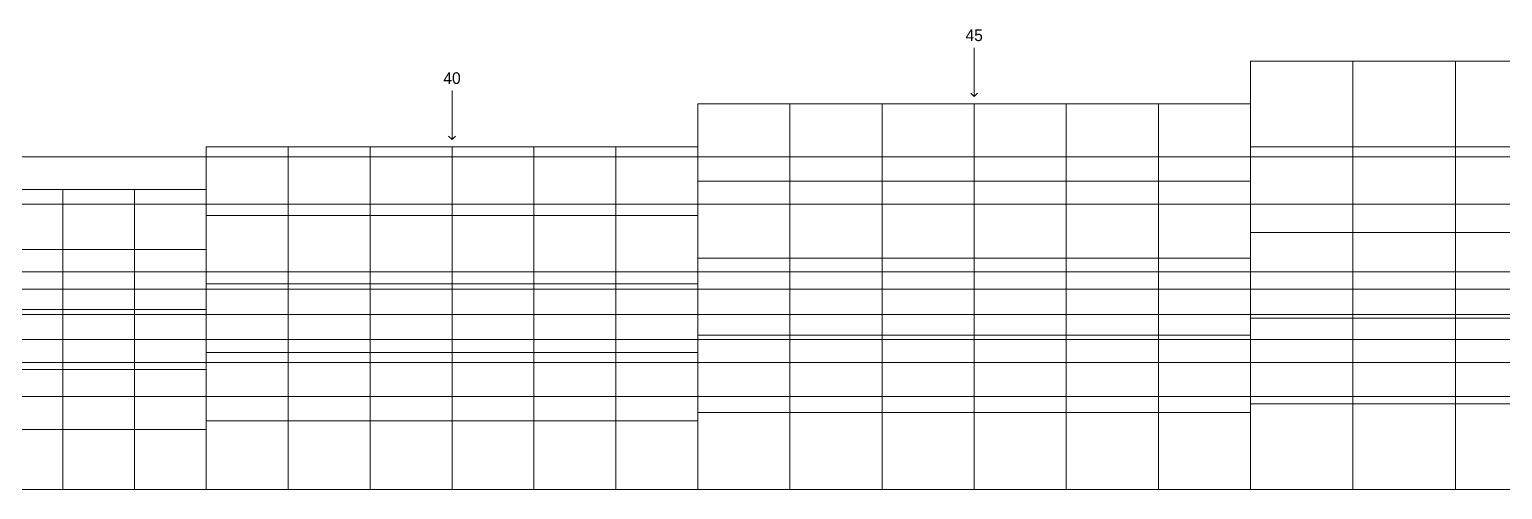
# Model space of a CAD drawing. Header units: millimetres. Extents: x 374056 to 882622, y 26363 to 140094.
# Drawn here: x 496146 to 612688, y 47677 to 84083 of the extents above; entities that cross this region are included whole.
import ezdxf
from ezdxf.enums import TextEntityAlignment as Align

# ---------------------------------------------------------------- set-up
doc = ezdxf.new("R2010")
doc.units = ezdxf.units.MM
doc.header["$MEASUREMENT"] = 0
doc.layers.get('0').update_dxf_attribs({"lineweight": 9})
doc.layers.add('S-DETL-GRID', color=62, linetype='Continuous', lineweight=9, plot=False)

msp = doc.modelspace()

# ---------------------------------------------------------------- linework, layer by layer
at = {"color": 1, "ltscale": 0.05}
for p in [(829483.82352, 74001.669), (717385.08885, 63540.23398, 0), (757167.52904, 61540.23398, -0.00003), (757317.52904, 57740.13058, -0.00003), (717018.16428, 55040.23398, 0)]:
    msp.add_xline(p, (1, 0), dxfattribs=at)
at = {"color": 2, "ltscale": 0.05}
for p in [(870391.28772, 70259.96912), (870287.20036, 64893.50156), (870279.71972, 59555.60111)]:
    msp.add_xline(p, (1, 0), dxfattribs=at)
at = {"layer": 'S-DETL-GRID'}
for p, q in [((600856.38805, 81576.70867, 0), (600856.38805, 47676.70872, 0)), ((608956.38805, 81576.70867, 0), (608956.38805, 47676.70872, 0)), ((556306.38805, 78186.70867, 0), (556306.38805, 47676.70872, 0)), ((563596.38805, 78186.70867, 0), (563596.38805, 47676.70872, 0)), ((570886.38805, 78186.70867, 0), (570886.38805, 47676.70872, 0)), ((578176.38805, 78186.70867, 0), (578176.38805, 47676.70872, 0)), ((585466.38805, 78186.70867, 0), (585466.38805, 47676.70872, 0)), ((516616.38805, 74796.70868, 0), (516616.38805, 47676.70872, 0)), ((523096.38805, 74796.70868, 0), (523096.38805, 47676.70872, 0)), ((529576.38805, 74796.70868, 0), (529576.38805, 47676.70872, 0)), ((536056.38805, 74796.70868, 0), (536056.38805, 47676.70872, 0)), ((542536.38805, 74796.70868, 0), (542536.38805, 47676.70872, 0)), ((641356.38805, 74796.70868, 0), (592756.38805, 74796.70868, 0)), ((498796.38805, 71406.70868, 0), (498796.38805, 47676.70872, 0)), ((504466.38805, 71406.70868, 0), (504466.38805, 47676.70872, 0)), ((592756.38805, 72084.70868, 0), (549016.38805, 72084.70868, 0)), ((549016.38805, 69372.70869, 0), (510136.38805, 69372.70869, 0)), ((641356.38805, 68016.70869, 0), (592756.38805, 68016.70869, 0)), ((510136.38805, 66660.70869, 0), (476116.38805, 66660.70869, 0)), ((592756.38805, 65982.70869, 0), (549016.38805, 65982.70869, 0)), ((549016.38805, 63948.70869, 0), (510136.38805, 63948.70869, 0)), ((510136.38805, 61914.7087, 0), (476116.38805, 61914.7087, 0)), ((641356.38805, 61236.7087, 0), (592756.38805, 61236.7087, 0)), ((592756.38805, 59880.7087, 0), (549016.38805, 59880.7087, 0)), ((549016.38805, 58524.7087, 0), (510136.38805, 58524.7087, 0)), ((510136.38805, 57168.7087, 0), (476116.38805, 57168.7087, 0)), ((592756.38805, 53778.70871, 0), (549016.38805, 53778.70871, 0)), ((641356.38805, 54456.70871, 0), (592756.38805, 54456.70871, 0)), ((549016.38805, 53100.70871, 0), (510136.38805, 53100.70871, 0)), ((510136.38805, 52422.70871, 0), (476116.38805, 52422.70871, 0))]:
    msp.add_line(p, q, dxfattribs=at)
at = {"layer": 'S-DETL-GRID', "elevation": 0}
for points in [[(570886.38805, 82641.08305), (570886.38805, 78768.96288), (570619.59794, 79035.75299)], [(570886.38805, 82641.08305), (570886.38805, 78768.96288), (571153.17816, 79035.75299)], [(529576.38805, 79251.08306), (529576.38805, 75378.96289), (529309.59794, 75645.753)], [(529576.38805, 79251.08306), (529576.38805, 75378.96289), (529843.17816, 75645.753)]]:
    msp.add_lwpolyline(points, dxfattribs=at)
at = {"layer": 'S-DETL-GRID', "color": 252, "elevation": 0}
for points in [[(592756.38805, 81576.70867), (641356.38805, 81576.70867), (641356.38805, 47676.70872), (592756.38805, 47676.70872)], [(510136.38805, 74796.70868), (549016.38805, 74796.70868), (549016.38805, 47676.70872), (510136.38805, 47676.70872)]]:
    msp.add_lwpolyline(points, close=True, dxfattribs=at)
at = {"layer": 'S-DETL-GRID', "elevation": 0}
for points in [[(549016.38805, 78186.70867), (592756.38805, 78186.70867), (592756.38805, 47676.70872), (549016.38805, 47676.70872)], [(476116.38805, 71406.70868), (510136.38805, 71406.70868), (510136.38805, 47676.70872), (476116.38805, 47676.70872)]]:
    msp.add_lwpolyline(points, close=True, dxfattribs=at)

# ---------------------------------------------------------------- texts
at = {"layer": 'S-DETL-GRID'}
for s, p in [('45', (570886.38805, 83161.09881, 0)), ('40', (529576.38805, 79771.09881, 0))]:
    msp.add_text(s, height=921.777138, dxfattribs=at).set_placement(p, align=Align.CENTER)

doc.saveas('drawing.dxf')
